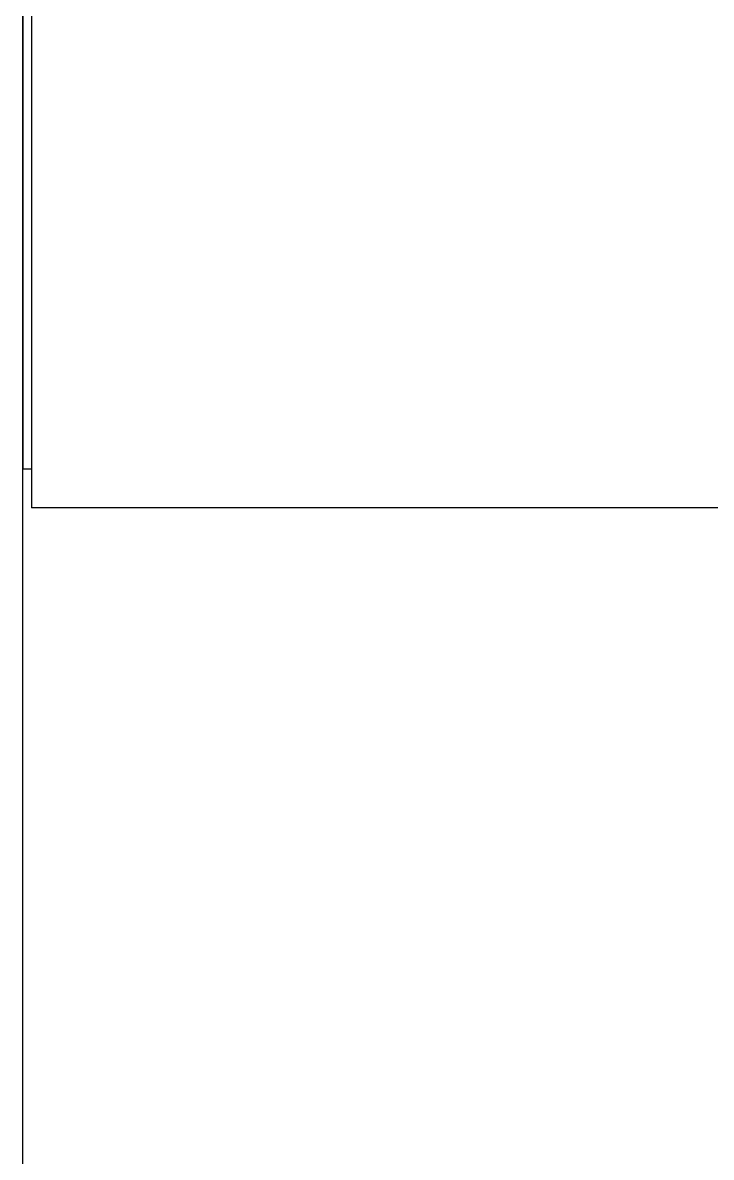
# Model space of a CAD drawing. Header units: millimetres. Extents: x 732 to 1037, y 127 to 299.
# Drawn here: x 735.20758 to 735.23229, y 284.64404 to 284.68475 of the extents above; entities that cross this region are included whole.
import ezdxf

# ---------------------------------------------------------------- set-up
doc = ezdxf.new("R2010")
doc.units = ezdxf.units.MM
doc.layers.add('I-ARQ', color=8, linetype='Continuous')

msp = doc.modelspace()

# ---------------------------------------------------------------- linework, layer by layer
at = {"layer": 'I-ARQ'}
msp.add_line((735.207584, 283.97753), (735.207584, 285.18753), dxfattribs=at)
for points in [[(735.207897, 284.707717), (735.207897, 284.707717), (735.207897, 284.669813), (735.207897, 284.669813)], [(735.207584, 284.68753), (735.207584, 284.68753), (735.207584, 284.668744), (735.207584, 284.668744)], [(735.207584, 284.671789), (735.207584, 284.671789), (735.207584, 284.680052), (735.207584, 284.680052)], [(735.207897, 284.669813), (735.207897, 284.669813), (735.207897, 284.667342), (735.207897, 284.667342)], [(735.207584, 284.668744), (735.207584, 284.668744), (735.207897, 284.668744), (735.207897, 284.668744)], [(735.241608, 284.667342), (735.241608, 284.667342), (735.207897, 284.667342), (735.207897, 284.667342)]]:
    msp.add_open_spline(points, degree=3, dxfattribs=at)

doc.saveas('drawing.dxf')
